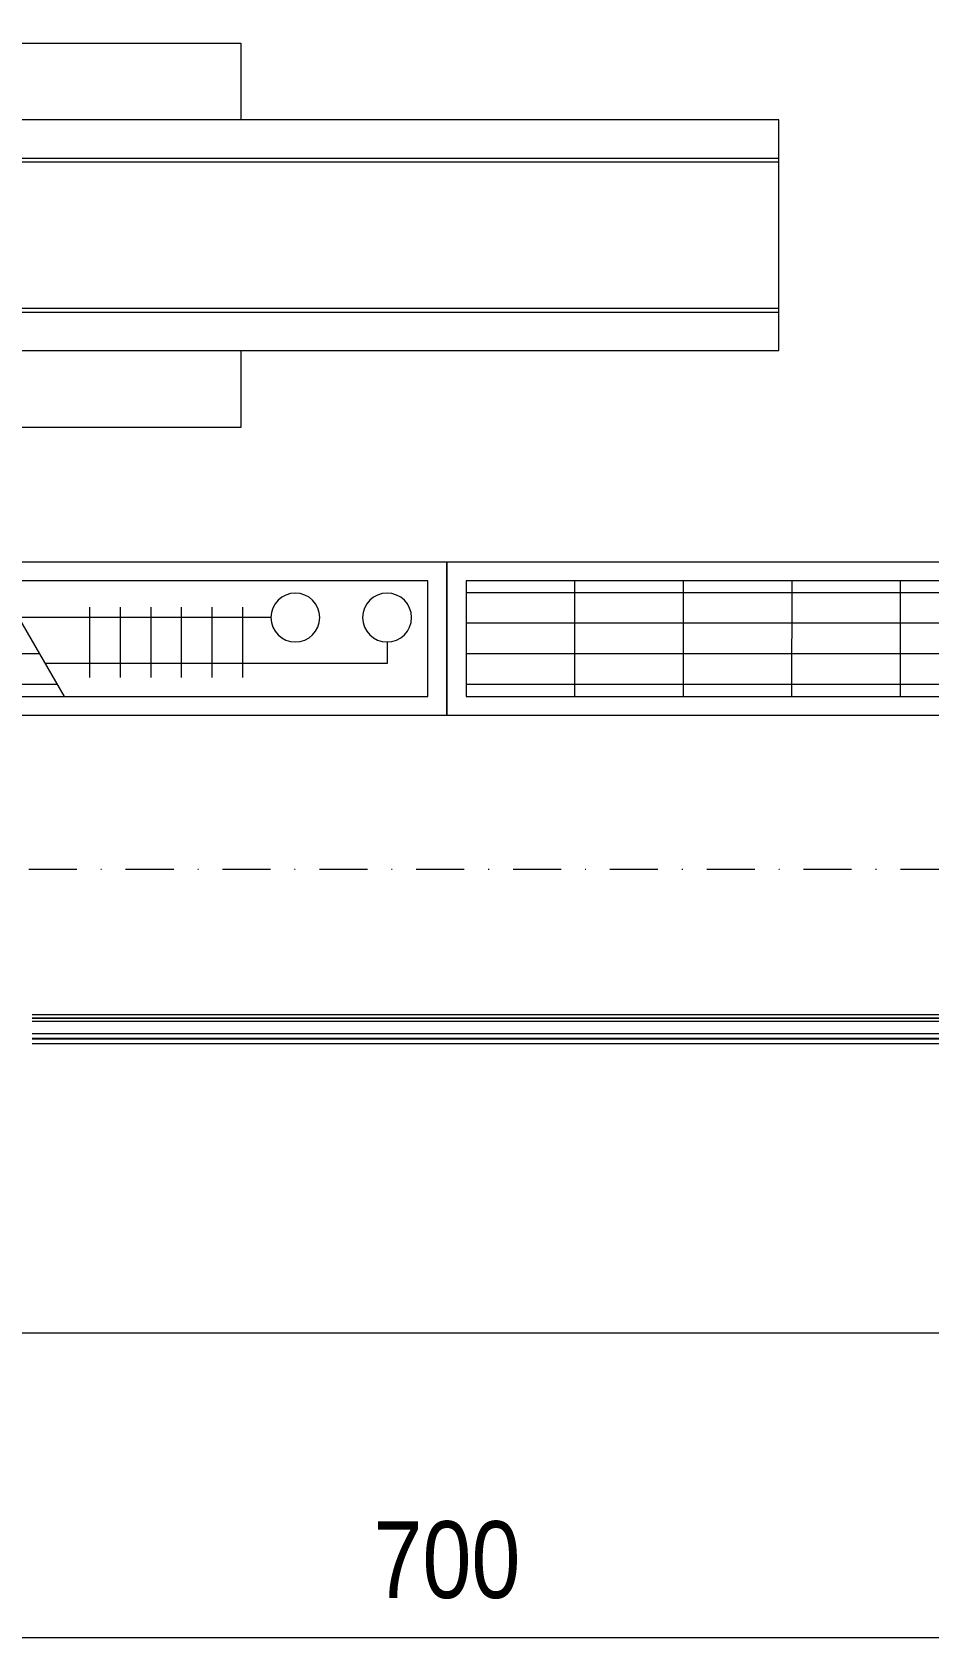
# Model space of a CAD drawing. Extents: x -1701 to 23780, y -363 to 7742.
# Drawn here: x 8163.5 to 8280.2, y 245 to 453.9 of the extents above; entities that cross this region are included whole.
import ezdxf

# ---------------------------------------------------------------- set-up
doc = ezdxf.new("R2010")
doc.units = 0
doc.header["$LTSCALE"] = 25
doc.header["$MEASUREMENT"] = 0
doc.header["$PDMODE"] = 1
doc.linetypes.add('Audi$0$DASHDOT2', pattern=[0.5, 0.25, -0.125, 0, -0.125])
doc.layers.get('0').update_dxf_attribs({"color": 9, "lineweight": 9})
doc.layers.get('Defpoints').update_dxf_attribs({"color": 9, "lineweight": 9})
for name, color, linetype, lineweight in [('Audi$0$05', 8, 'Continuous', 9), ('Audi$0$06D', 8, 'Continuous', 9), ('Audi$0$10', 8, 'Continuous', 9), ('Audi$0$15', 8, 'Continuous', 9), ('Audi$0$24', 8, 'Audi$0$DASHDOT2', 9), ('Audi$0$25', 8, 'Continuous', 9), ('Audi$0$32', 8, 'Continuous', 9)]:
    doc.layers.add(name, color=color, linetype=linetype, lineweight=lineweight)
doc.styles.add('Audi$0$MuuM_TEXT-STANDART', font='ARIALN.TTF')
doc.dimstyles.new('Audi$0$MuuM_DIM50', dxfattribs={"dimscale": 5, "dimtxt": 2, "dimasz": 1, "dimexe": 1, "dimexo": 1, "dimgap": 1, "dimtad": 1, "dimdec": 1, "dimrnd": 0.5, "dimdsep": 46, "dimtxsty": 'Audi$0$MuuM_TEXT-STANDART', "dimblk": 'Audi$0$_ArchTick', "dimcen": 0, "dimdle": 0.15, "dimclrd": 256, "dimclre": 256, "dimclrt": 256, "dimadec": 0, "dimazin": 0, "dimtfac": 5, "dimtdec": 1, "dimtix": 1, "dimtmove": 2, "dimatfit": 3, "dimldrblk": 'Audi$0$_Dot', "dimfxl": 3, "dimfxlon": 1, "dimtolj": 1, "dimlwd": -1, "dimlwe": -1, "dimarcsym": 0})

# ---------------------------------------------------------------- blocks, each defined once
blk = doc.blocks.new('Audi$0$p-audi-presentation')
for p, q in [((-70, 35), (142.5, 35)), ((-70, 34.5), (142.5, 34.5)), ((142.5, 15.5), (-70, 15.5)), ((142.5, 15), (-70, 15))]:
    blk.add_line(p, q)
for points in [[(0, 10), (0, 0), (260, 0), (260, 50), (0, 50), (0, 40)], [(-70, 40), (142.5, 40), (142.5, 10), (-70, 10), (-70, 40)]]:
    blk.add_lwpolyline(points)
blk = doc.blocks.new('Audi$0$p-konvektor_audi')
for p, q in [((250, 89.48), (0, 89.47)), ((250, 89.47), (0, 89.48)), ((0, 89.48), (0, 69.47)), ((250, 69.47), (250, 89.47)), ((16.61, 71.95), (16.6, 86.99)), ((30.73, 71.95), (30.72, 86.99)), ((44.85, 71.95), (44.84, 86.99)), ((58.96, 71.95), (58.96, 86.99)), ((191.48, 71.95), (200.19, 86.99)), ((199.29, 85.44), (2.49, 85.42)), ((203.55, 84.5), (203.55, 75.36)), ((207.52, 84.5), (207.52, 75.36)), ((211.5, 84.5), (211.5, 75.36)), ((215.48, 84.5), (215.48, 75.36)), ((219.45, 84.5), (219.45, 75.36)), ((223.43, 84.5), (223.43, 75.36)), ((242.21, 82.69), (197.7, 82.69)), ((242.21, 79.91), (242.21, 82.69)), ((196.99, 81.46), (2.49, 81.45)), ((194.68, 77.48), (2.49, 77.47)), ((227.1, 76.72), (194.25, 76.73)), ((192.38, 73.51), (2.49, 73.49)), ((0, 69.47), (250, 69.47))]:
    blk.add_line(p, q)
for points in [[(250, 89.47), (0, 89.47), (0, 69.47), (250, 69.47)], [(247.51, 86.99), (247.51, 71.95), (2.49, 71.95), (2.49, 86.99)]]:
    blk.add_lwpolyline(points, close=True)
for centre in [(230.28, 76.72), (242.21, 76.72)]:
    blk.add_circle(centre, 3.18)
blk = doc.blocks.new('*U4857')
at = {"layer": 'Audi$0$15'}
for p, q in [((-1.47, -18.95), (-170.63, -18.95)), ((-1.47, -19.35), (-170.63, -19.35)), ((-1.47, -19.42), (-170.63, -19.42)), ((-1.47, -19.82), (-170.63, -19.82)), ((-1.47, -21.42), (-170.63, -21.42)), ((-1.47, -22.02), (-170.63, -22.02)), ((-1.47, -22.1), (-170.63, -22.1)), ((-1.47, -22.7), (-170.63, -22.7))]:
    blk.add_line(p, q, dxfattribs=at)
blk = doc.blocks.new('Audi$0$_ArchTick')
at = {"color": 0, "linetype": 'ByBlock', "const_width": 0.15}
blk.add_lwpolyline([(-0.5, -0.5), (0.5, 0.5)], dxfattribs=at)
blk = doc.blocks.new('*D4838')
at = {"layer": 'Audi$0$25', "transparency": 16777216}
for p, q in [((7867.5, 230), (7867.5, 250)), ((8567.5, 230), (8567.5, 250)), ((8568.25, 245), (7866.75, 245))]:
    blk.add_line(p, q, dxfattribs=at)
at = {"layer": 'Defpoints', "color": 0, "transparency": 16777216}
for p in [(7867.5, 245), (7867.5, 195), (8567.5, 195)]:
    blk.add_point(p, dxfattribs=at)
at = {"layer": 'Audi$0$25', "transparency": 16777216, "xscale": 5, "yscale": 5, "zscale": 5, "rotation": 180}
blk.add_blockref('Audi$0$_ArchTick', (7867.5, 245), dxfattribs=at)
at = {"layer": 'Audi$0$25', "transparency": 16777216, "xscale": 5, "yscale": 5, "zscale": 5}
blk.add_blockref('Audi$0$_ArchTick', (8567.5, 245), dxfattribs=at)
at = {"layer": 'Audi$0$25', "transparency": 16777216, "insert": (8217.5, 255.11), "char_height": 10, "attachment_point": 5, "style": 'Audi$0$MuuM_TEXT-STANDART'}
blk.add_mtext('\\A1;700', dxfattribs=at)
blk = doc.blocks.new('Audi$0$_Dot')
at = {"color": 0, "linetype": 'ByBlock', "lineweight": -2}
blk.add_line((-0.5, 0), (-1, 0), dxfattribs=at)
at = {"color": 0, "linetype": 'ByBlock', "const_width": 0.5}
blk.add_lwpolyline([(-0.25, 0, 1), (0.25, 0, 1)], format="xyb", close=True, dxfattribs=at)
blk = doc.blocks.new('Audi')
at = {"layer": 'Audi$0$06D'}
blk.add_lwpolyline([(7067.2, 861.68), (7067.2, 284.7), (9765.58, 284.7)], dxfattribs=at)
at = {"layer": 'Audi$0$24'}
blk.add_lwpolyline([(6827.5, 345), (11027.5, 345)], dxfattribs=at)
at = {"layer": 'Audi$0$05', "xscale": -1}
blk.add_blockref('Audi$0$p-audi-presentation', (8190.68, 402.5), dxfattribs=at)
at = {"layer": 'Audi$0$10'}
blk.add_blockref('*U4857', (8334.17, 345), dxfattribs=at)
at = {"layer": 'Audi$0$32', "xscale": -1, "rotation": 180}
for p in [(7967.5, 454.48), (8217.5, 454.48)]:
    blk.add_blockref('Audi$0$p-konvektor_audi', p, dxfattribs=at)
at = {"layer": 'Audi$0$25'}
dim = blk.add_linear_dim(base=(7867.5, 245), p1=(8567.5, 195), p2=(7867.5, 195), dimstyle='Audi$0$MuuM_DIM50', dxfattribs=at)
dim.commit()
dim.dimension.update_dxf_attribs({"geometry": '*D4838', "text_midpoint": (8217.5, 255.11)})

msp = doc.modelspace()

# ---------------------------------------------------------------- block references
at = {"color": 6}
msp.add_blockref('Audi', (0, 0), dxfattribs=at)

doc.saveas('drawing.dxf')
